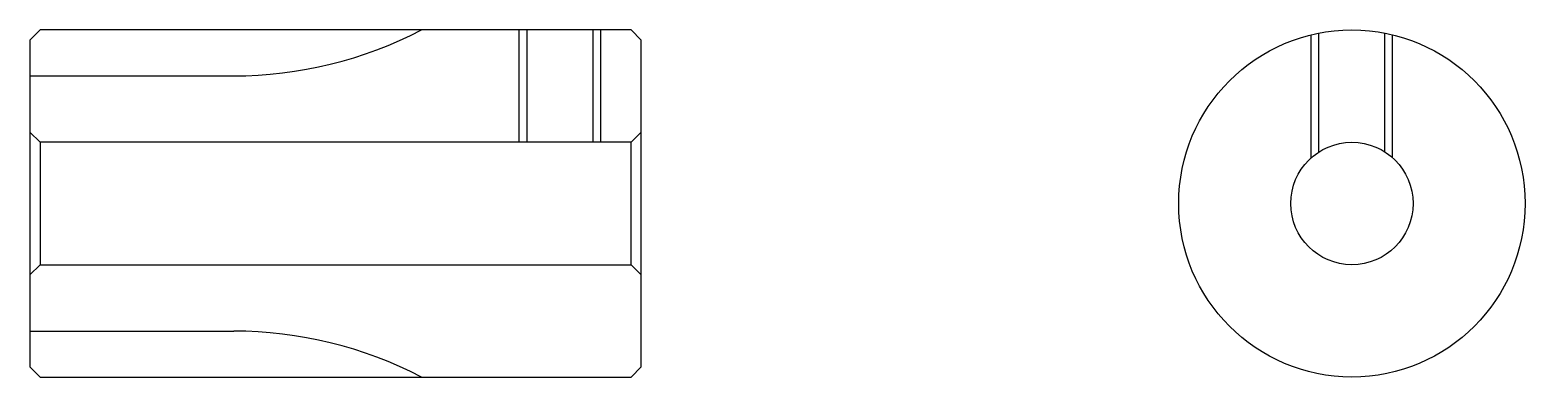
# Model space of a CAD drawing. Header units: metres. Extents: x 29.7 to 103.1, y 22.9 to 39.9.
import ezdxf

# ---------------------------------------------------------------- set-up
doc = ezdxf.new("R2010")
doc.units = ezdxf.units.M

msp = doc.modelspace()

# ---------------------------------------------------------------- linework, layer by layer
at = {"color": 4}
for p, q in [((29.734695, 37.663265), (39.734695, 37.663265)), ((59.734695, 34.913265), (59.234695, 34.413265)), ((29.734695, 27.913265), (30.234695, 28.413265)), ((59.734695, 27.913265), (59.234695, 28.413265)), ((29.734695, 25.163265), (39.734695, 25.163265))]:
    msp.add_line(p, q, dxfattribs=at)
for points in [[(39.734695, 39.913265), (39.734695, 39.913265), (30.234695, 39.913265), (29.734695, 39.413265), (29.734695, 27.913265)], [(29.734695, 27.913265), (29.734695, 23.413265), (30.234695, 22.913265), (39.734695, 22.913265), (39.734695, 22.913265), (39.734695, 22.913265), (59.234695, 22.913265), (59.734695, 23.413265), (59.734695, 39.413265), (59.234695, 39.913265), (39.734695, 39.913265), (39.734695, 39.913265)], [(53.734695, 39.913265), (53.734695, 34.413265)], [(54.114693, 39.913265), (54.114693, 34.413265)], [(57.354698, 39.913265), (57.354698, 34.413265)], [(57.734695, 39.913265), (57.734695, 34.413265)], [(92.612244, 33.649334), (92.612244, 39.674622)], [(92.992249, 33.938259), (92.992249, 39.757462)], [(96.232246, 33.938259), (96.232246, 39.757462)], [(96.612244, 33.649334), (96.612244, 39.674622)], [(29.734695, 34.913265), (30.234695, 34.413265), (30.234695, 28.413265), (59.234695, 28.413265), (59.234695, 34.413265), (30.234695, 34.413265)]]:
    msp.add_lwpolyline(points, dxfattribs=at)
for radius in [8.5, 3]:
    msp.add_circle((94.612244, 31.413265), radius, dxfattribs=at)
for centre, start, end in [((39.734695, 57.663265), 270, 297.43924009), ((39.734695, 5.163265), 62.56075991, 90)]:
    msp.add_arc(centre, 20, start, end, dxfattribs=at)

doc.saveas('drawing.dxf')
